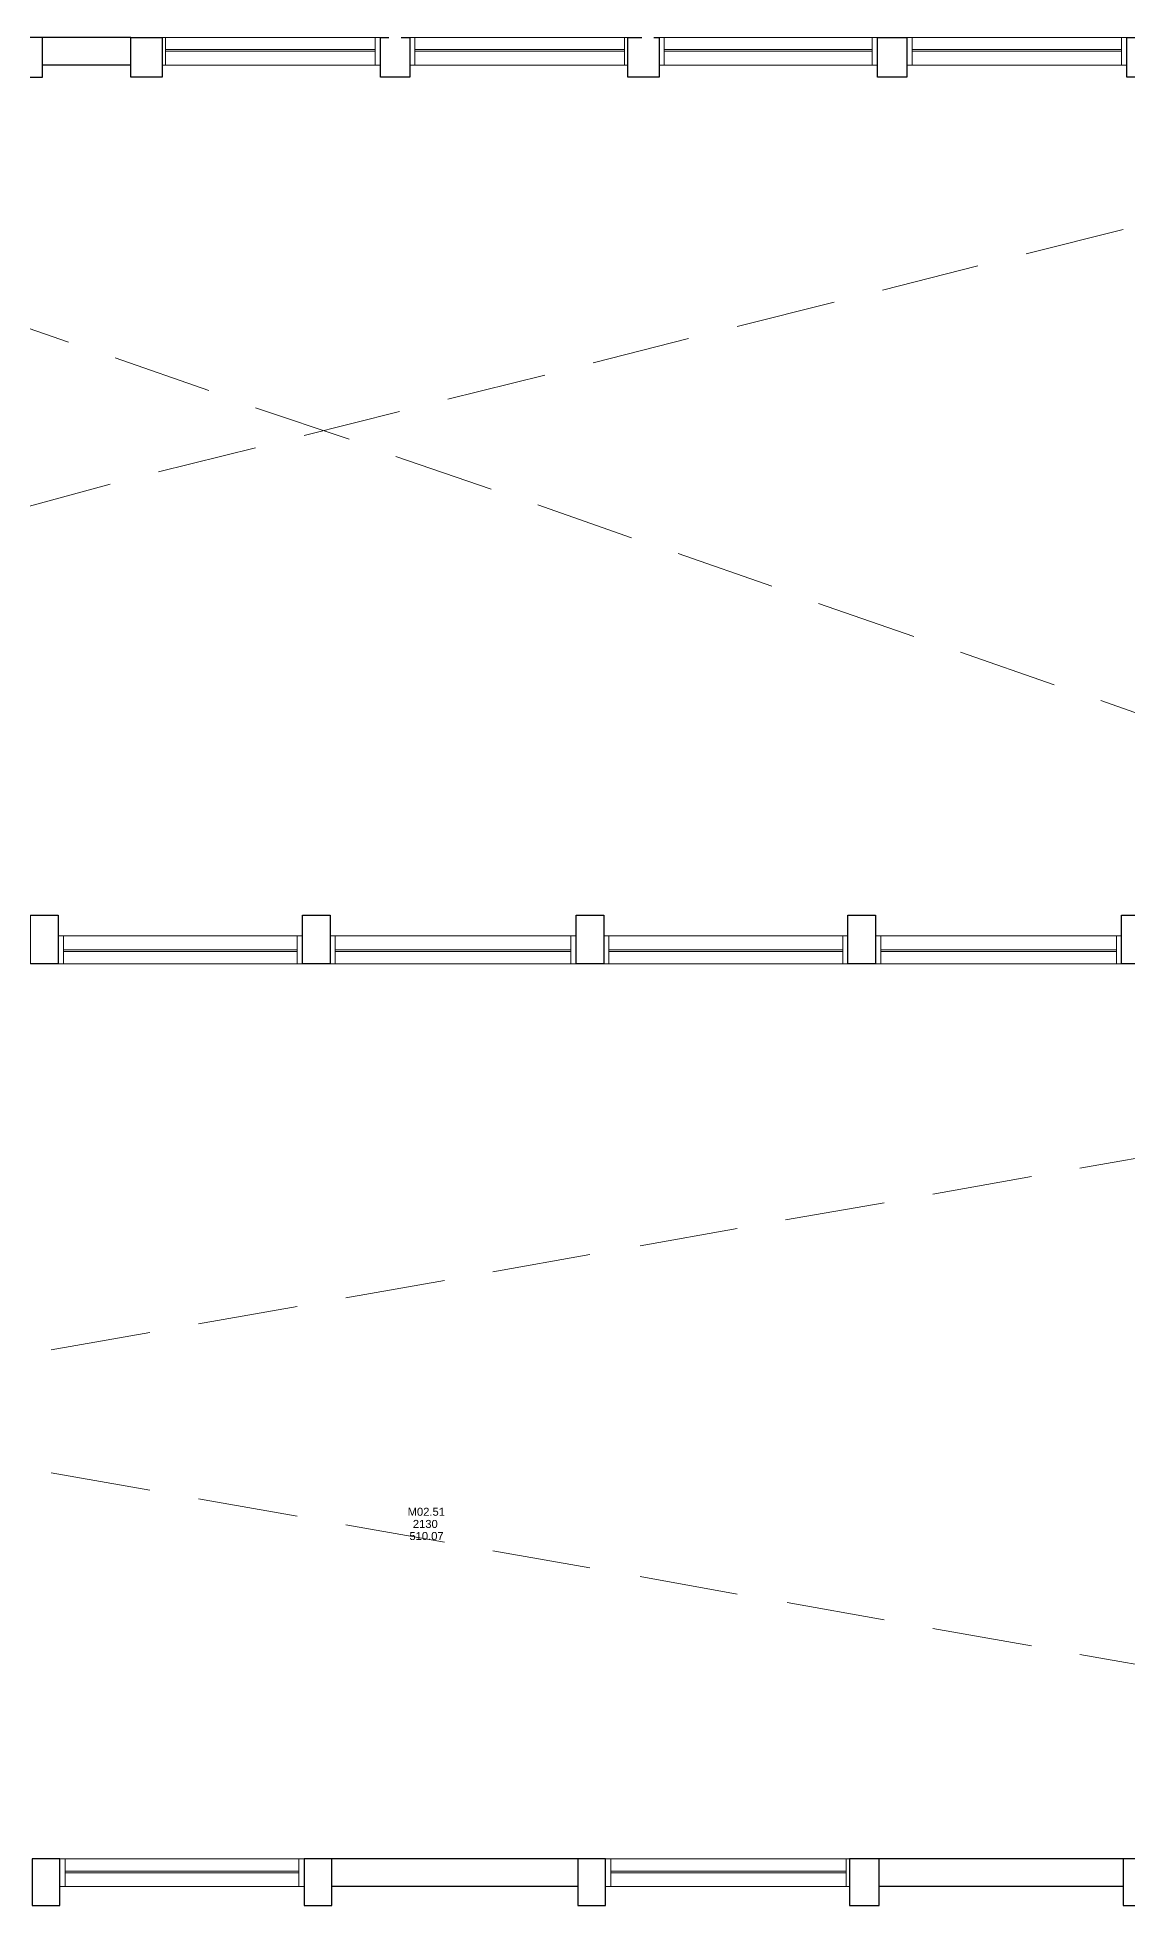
# Model space of a CAD drawing. Header units: millimetres. Extents: x -59 to 47, y 152 to 919.
# Drawn here: x 15.25 to 26.35, y 225.6 to 244.63 of the extents above; entities that cross this region are included whole.
import ezdxf

# ---------------------------------------------------------------- set-up
doc = ezdxf.new("R2010")
doc.units = ezdxf.units.MM
for name, color, linetype in [('PDF_014402$BL', 7, 'Continuous'), ('PDF_014402$WA-COL', 7, 'Continuous'), ('PDF_014402$WA-EXT', 7, 'Continuous'), ('PDF_014402$WN', 7, 'Continuous'), ('PDF_Text', 7, 'Continuous')]:
    doc.layers.add(name, color=color, linetype=linetype)
doc.styles.add('PDF ArialMT', font='arial.ttf')

msp = doc.modelspace()

# ---------------------------------------------------------------- linework, layer by layer
at = {"layer": 'PDF_014402$BL', "lineweight": 9}
for points in [[(18.744, 244.626), (16.522, 244.626)], [(21.265, 244.626), (19.043, 244.626)], [(23.804, 244.626), (21.582, 244.626)], [(26.343, 244.626), (24.104, 244.626)], [(16.522, 244.344), (18.744, 244.344)], [(19.043, 244.344), (21.265, 244.344)], [(21.582, 244.344), (23.804, 244.344)], [(24.104, 244.344), (26.343, 244.344)], [(25.32, 242.422), (26.308, 242.669)], [(23.857, 242.051), (24.827, 242.298)], [(14.6, 241.858), (15.57, 241.522)], [(22.376, 241.681), (23.363, 241.928)], [(20.912, 241.311), (21.882, 241.558)], [(16.046, 241.364), (16.998, 241.029)], [(19.431, 240.941), (20.419, 241.187)], [(17.474, 240.852), (18.426, 240.535)], [(17.968, 240.57), (18.938, 240.817)], [(16.487, 240.2), (17.474, 240.447)], [(18.902, 240.359), (19.872, 240.024)], [(15.023, 239.812), (15.993, 240.077)], [(20.348, 239.865), (21.3, 239.53)], [(21.776, 239.371), (22.728, 239.036)], [(23.205, 238.86), (24.174, 238.525)], [(24.65, 238.366), (25.603, 238.031)], [(26.079, 237.873), (27.031, 237.538)], [(17.95, 235.475), (15.464, 235.475)], [(20.736, 235.475), (18.232, 235.475)], [(23.504, 235.475), (21.018, 235.475)], [(26.29, 235.475), (23.786, 235.475)], [(15.464, 235.192), (17.95, 235.192)], [(18.232, 235.192), (20.736, 235.192)], [(21.018, 235.192), (23.504, 235.192)], [(23.786, 235.192), (26.29, 235.192)], [(25.867, 233.112), (26.872, 233.288)], [(24.368, 232.847), (25.373, 233.024)], [(22.87, 232.583), (23.875, 232.759)], [(21.388, 232.318), (22.376, 232.495)], [(19.89, 232.054), (20.877, 232.23)], [(18.391, 231.789), (19.396, 231.966)], [(16.892, 231.525), (17.897, 231.701)], [(15.393, 231.26), (16.398, 231.437)], [(15.393, 230.009), (16.398, 229.832)], [(16.892, 229.744), (17.897, 229.568)], [(18.391, 229.48), (19.396, 229.303)], [(19.89, 229.215), (20.877, 229.039)], [(21.388, 228.951), (22.376, 228.774)], [(22.887, 228.686), (23.875, 228.51)], [(24.368, 228.422), (25.373, 228.245)], [(25.867, 228.157), (26.872, 227.981)], [(17.968, 226.077), (15.482, 226.077)], [(23.522, 226.077), (21.036, 226.077)], [(15.482, 225.794), (17.968, 225.794)], [(21.036, 225.794), (23.522, 225.794)]]:
    msp.add_lwpolyline(points, dxfattribs=at)
at = {"layer": 'PDF_014402$WA-COL', "lineweight": 25}
for points in [[(15.305, 244.626), (14.706, 244.626), (14.706, 244.22), (15.305, 244.22)], [(16.204, 244.626), (16.522, 244.626), (16.522, 244.22), (16.204, 244.22)], [(23.804, 244.626), (24.104, 244.626), (24.104, 244.22), (23.804, 244.22)], [(26.343, 244.626), (26.643, 244.626), (26.643, 244.22), (26.343, 244.22)], [(15.182, 235.686), (15.464, 235.686), (15.464, 235.192), (15.182, 235.192)], [(17.95, 235.686), (18.232, 235.686), (18.232, 235.192), (17.95, 235.192)], [(20.736, 235.686), (21.018, 235.686), (21.018, 235.192), (20.736, 235.192)], [(23.504, 235.686), (23.786, 235.686), (23.786, 235.192), (23.504, 235.192)], [(26.29, 235.686), (26.572, 235.686), (26.572, 235.192), (26.29, 235.192)], [(15.482, 226.077), (15.199, 226.077), (15.199, 225.601), (15.482, 225.601)], [(18.25, 226.077), (17.968, 226.077), (17.968, 225.601), (18.25, 225.601)], [(21.036, 226.077), (20.754, 226.077), (20.754, 225.601), (21.036, 225.601)], [(23.822, 226.077), (23.522, 226.077), (23.522, 225.601), (23.822, 225.601)], [(26.59, 226.077), (26.308, 226.077), (26.308, 225.601), (26.59, 225.601)]]:
    msp.add_lwpolyline(points, close=True, dxfattribs=at)
for points in [[(18.955, 244.626), (19.043, 244.626), (19.043, 244.22), (18.744, 244.22), (18.744, 244.626), (18.832, 244.626)], [(21.529, 244.626), (21.582, 244.626), (21.582, 244.22), (21.265, 244.22), (21.265, 244.626), (21.406, 244.626)]]:
    msp.add_lwpolyline(points, dxfattribs=at)
at = {"layer": 'PDF_014402$WA-EXT', "lineweight": 25}
for points in [[(16.204, 244.626), (15.305, 244.626)], [(16.204, 244.344), (15.305, 244.344)], [(20.754, 226.077), (18.25, 226.077)], [(26.308, 226.077), (23.822, 226.077)], [(20.754, 225.794), (18.25, 225.794)], [(26.308, 225.794), (23.822, 225.794)]]:
    msp.add_lwpolyline(points, dxfattribs=at)
at = {"layer": 'PDF_014402$WN', "lineweight": 0}
for points in [[(16.522, 244.626), (16.522, 244.344)], [(16.557, 244.626), (16.557, 244.344)], [(16.557, 244.502), (18.691, 244.502)], [(16.557, 244.485), (18.691, 244.485)], [(18.691, 244.344), (18.691, 244.626)], [(18.744, 244.344), (18.744, 244.626)], [(19.043, 244.626), (19.043, 244.344)], [(19.096, 244.626), (19.096, 244.344)], [(19.096, 244.502), (21.23, 244.502)], [(19.096, 244.485), (21.23, 244.485)], [(21.23, 244.344), (21.23, 244.626)], [(21.265, 244.344), (21.265, 244.626)], [(21.582, 244.626), (21.582, 244.344)], [(21.635, 244.626), (21.635, 244.344)], [(21.635, 244.502), (23.751, 244.502)], [(21.635, 244.485), (23.751, 244.485)], [(23.751, 244.344), (23.751, 244.626)], [(23.804, 244.344), (23.804, 244.626)], [(24.104, 244.626), (24.104, 244.344)], [(24.157, 244.626), (24.157, 244.344)], [(24.157, 244.502), (26.29, 244.502)], [(24.157, 244.485), (26.29, 244.485)], [(26.29, 244.344), (26.29, 244.626)], [(26.343, 244.344), (26.343, 244.626)], [(15.464, 235.475), (15.464, 235.192)], [(15.517, 235.475), (15.517, 235.192)], [(17.897, 235.192), (17.897, 235.475)], [(17.95, 235.192), (17.95, 235.475)], [(18.232, 235.475), (18.232, 235.192)], [(18.285, 235.475), (18.285, 235.192)], [(20.683, 235.192), (20.683, 235.475)], [(20.736, 235.192), (20.736, 235.475)], [(21.018, 235.475), (21.018, 235.192)], [(21.071, 235.475), (21.071, 235.192)], [(23.451, 235.192), (23.451, 235.475)], [(23.504, 235.192), (23.504, 235.475)], [(23.786, 235.475), (23.786, 235.192)], [(23.839, 235.475), (23.839, 235.192)], [(26.237, 235.192), (26.237, 235.475)], [(26.29, 235.192), (26.29, 235.475)], [(15.517, 235.334), (17.897, 235.334)], [(15.517, 235.316), (17.897, 235.316)], [(18.285, 235.334), (20.683, 235.334)], [(18.285, 235.316), (20.683, 235.316)], [(21.071, 235.334), (23.451, 235.334)], [(21.071, 235.316), (23.451, 235.316)], [(23.839, 235.334), (26.237, 235.334)], [(23.839, 235.316), (26.237, 235.316)], [(15.482, 226.077), (15.482, 225.794)], [(15.534, 226.077), (15.534, 225.794)], [(17.915, 225.794), (17.915, 226.077)], [(17.968, 225.794), (17.968, 226.077)], [(21.036, 226.077), (21.036, 225.794)], [(21.089, 226.077), (21.089, 225.794)], [(23.487, 225.794), (23.487, 226.077)], [(23.522, 225.794), (23.522, 226.077)], [(15.534, 225.953), (17.915, 225.953)], [(15.534, 225.936), (17.915, 225.936)], [(21.089, 225.953), (23.487, 225.953)], [(21.089, 225.936), (23.487, 225.936)]]:
    msp.add_lwpolyline(points, dxfattribs=at)

# ---------------------------------------------------------------- texts
at = {"layer": 'PDF_Text', "char_height": 0.0815, "attachment_point": 4, "style": 'PDF ArialMT'}
for s, insert in [('M02.51', (19.022, 229.611)), ('2130', (19.075, 229.487)), ('510.07', (19.04, 229.364))]:
    msp.add_mtext(s, dxfattribs=dict(at, insert=insert))

doc.saveas('drawing.dxf')
